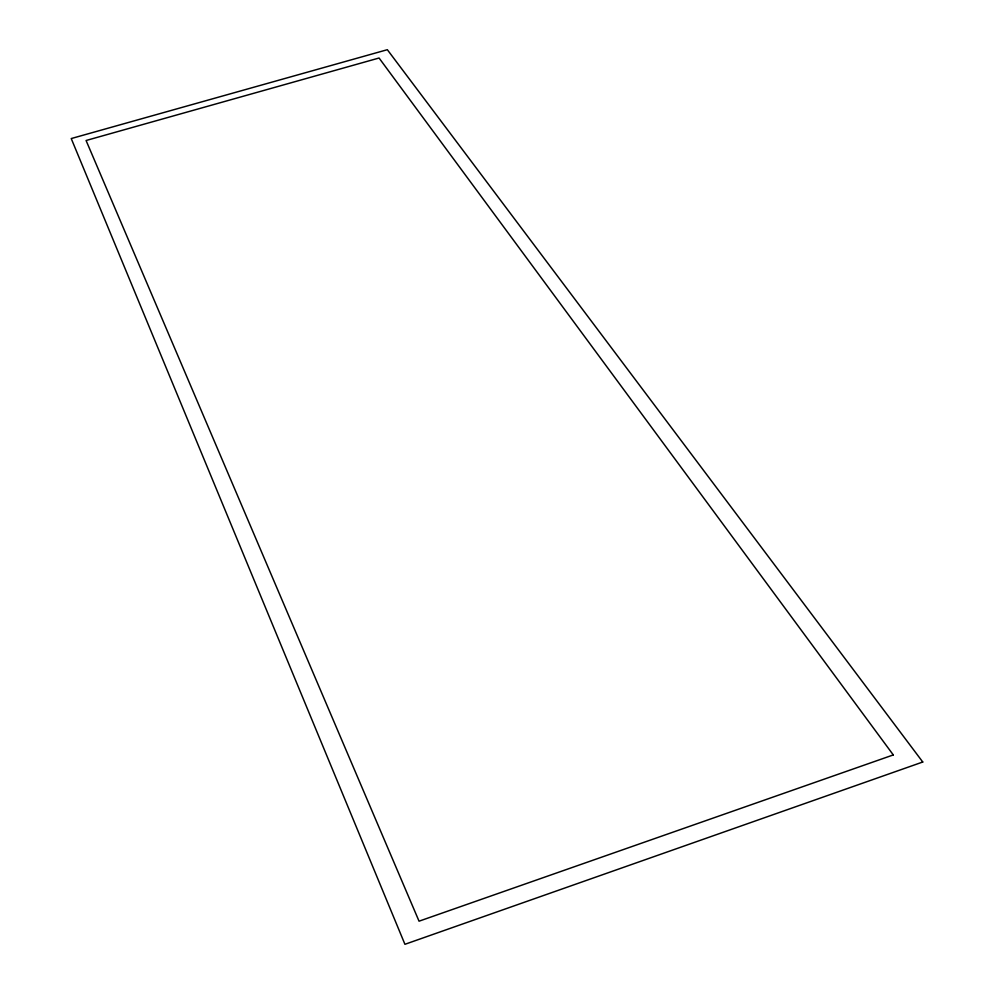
<?xml version="1.0" encoding="UTF-8"?>
<svg xmlns="http://www.w3.org/2000/svg" width="994" height="994" viewBox="0 0 994 994"><rect width="100%" height="100%" fill="white"/><g stroke="black" fill="none" stroke-linecap="round" stroke-linejoin="round"><path stroke-width="1.49" d="M922.767 762.013L404.931 944.3L71.233 138.551L387.337 49.7L922.767 762.013M893.295 754.931L419.046 921.189L86.08 140.502L379.062 58.012L893.295 754.931"/></g></svg>
